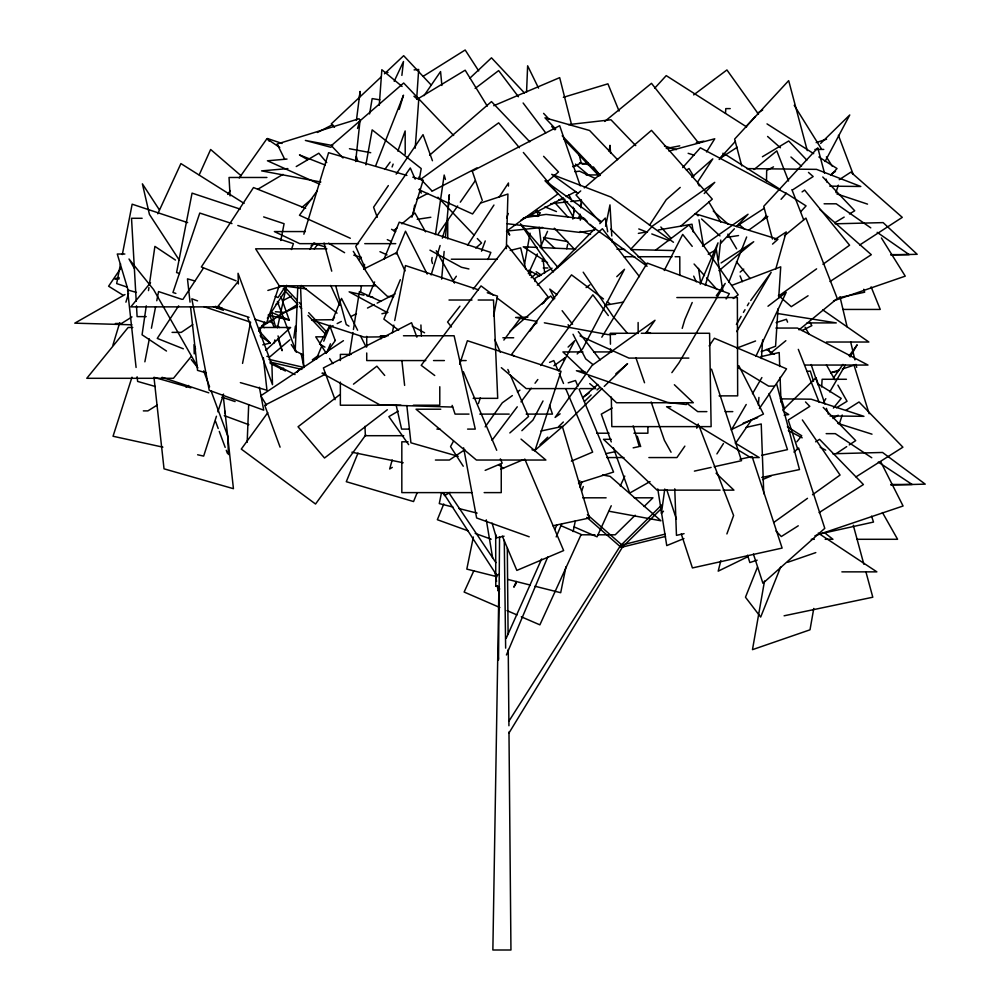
<?xml version="1.0" encoding="UTF-8"?>
<svg xmlns="http://www.w3.org/2000/svg" width="1000" height="1000" viewBox="0 0 1000 1000"><rect width="100%" height="100%" fill="white"/><g stroke="black" fill="none" stroke-linecap="round" stroke-linejoin="round"><path stroke-width="1.5" d="M508.45 186.062L508.45 183L499.062 197.275M498.537 659.95L499.562 537.225M498.85 590.275L492.863 950L510.95 950L508.975 731.988M766.488 181.225L766.675 170.463L773.5 166.875M506.362 248.625L507.925 194.025L481.225 202.838M247.175 442.362L248.675 404.95M297.787 286.988L295.225 350.887L303.55 355.075M526.55 92.263L527.638 65.8L538.55 88.125M580.325 220.212L580.513 215.562M580.837 207.812L581.163 200.062M821.65 386.962L822.125 379.275L846.438 379.275M722.825 156.237L723.012 153.162M725.5 113.225L725.788 108.612L730.225 108.612M758.413 405.213L758.925 397.425M761.438 358.5L762.65 339.812M778 308.863L775.575 346.225L761.188 351.688M778.7 297.962L780.725 266.825L731.787 285.387M416.662 98.837L418.7 69.463L414.1 69.9M379.25 105.337L381.85 69.737L402.062 86.438M415.213 148.175L418.7 100.188L413.95 96.263M448.212 208.538L448.713 202.387M448.963 199.312L449.338 194.7L445.412 237.662M441.637 279.1L444.15 251.475M355.637 161.55L360.1 119.938L357.525 128.438M718.562 260.175L720.763 240.05M499.425 591.763L498.1 590.662L499.75 588.913M359.2 99.15L360.1 91.425L356.425 120.388M401.875 75.4L403.488 61.513L394.188 81.3M293.85 338.05L295.387 326.25L296.35 330.825M609.163 151.425L609.975 145.325L610.612 153.112M664.775 489.012L661.388 513.462L663.487 511.213M146.275 305.837L142.075 334.8L166.488 351.037M148.488 290.6L148.925 287.55M149.375 284.5L154.9 246.388L175.463 260.062M355.7 161.012L356.375 156.438L357.612 160.85M360.55 291.887L361.438 285.775M363.9 268.975L364.575 264.387M432.113 257.512L431.662 260.562L432.488 263.512M435.462 234.6L444.188 175.037L445.425 179.45M349.375 355.3L352.95 332.537M353.438 329.5L359.4 291.562L380.675 301.262M369.6 113.925L372.163 98.6L379.825 99.825M764.513 581.025L752.475 649.663L810.013 629.812L813.763 608.45M524.625 263.738L530.062 233.175M365.887 164.862L372.163 129.863L421.225 168.575L419.312 179.225M413.038 214.213L414.675 205.087M120.538 263.738L116.662 283.587L126.888 286.988M122.325 254.575L132.15 204.188L187.662 222.625M144.863 361.825L149.325 338.925M151.412 328.225L155.575 306.85M156.775 300.738L158.562 291.575L181.925 299.35M242.55 363.4L250.588 322.163L203.837 306.625M280.812 240.512L284.088 223.713L263.637 216.912M392.35 332.75L393.837 325.112M394.738 320.538L405.462 265.562L478.488 289.825M493.612 315.988L497.488 296.137L487.262 292.738M441.45 492.9L439.275 503.6L452.9 507.025M473.35 537.013L466.812 569.113L497.088 576.725M565.975 566.737L560.688 592.712L534.938 586.237M573.138 531.587L575.312 520.887M566.75 248.825L567.663 244.363M572.85 219.1L574.362 208.575M605.588 226.238L609.975 204.887L611.775 235.975M274.212 342.95L274.862 339.913M277.462 327.788L286.6 285.312M720.825 560.65L718.2 571.15L748.088 556.587M392.188 459.975L389.675 468.975L392.3 467.388M498.025 659.05L498.537 658.15M775.775 269L786.237 231.938L774.575 239.675M682.2 328.363L684.825 319.55L692.2 302.5M705.3 285.425L718.025 242.85L700.2 284.037M112.95 345.012L119.663 322.863M125.913 302.175L128.6 293.312M303.863 234.225L328.587 152.688L406.9 175.45M399.2 109.362L403.488 95.188L375.662 165.8M411.912 217.237L423.15 180.175L412.812 177.162M431.15 274.925L440.1 245.525M442.337 238.175L447.713 220.538L447.725 238.912M580.062 487.575L581.95 481.637M131.988 377.2L113.038 436.25L162.887 447.163M216.45 416.25L203.663 456.1L197.625 454.775M217.875 411.812L223.55 394.1M839.362 423.9L842.212 415.012M459.65 364.263L467.4 340.725L561.05 371.312L534.913 450.725L531.987 449.762M478.425 403.612L480.375 397.738M835.913 192.575L838.35 185.162M279 286.3L266.588 323.062L254.887 319.237M291.425 249.537L293.412 243.65L237.812 225.487M581.737 490.863L583.3 486.488M392.088 166.975L393.137 164.088M397.837 151.125L405.15 130.963L405.225 154.225M696.75 428.225L698.3 423.975M726.888 533.938L733.6 515.5L698.863 425.425M481.488 251.188L485.238 240.938M506.637 217.9L508.25 213.5M728.725 282.35L746.65 236.988M757.45 567.2L745.475 597.225L760.675 617.087L780.65 567.038M443.787 503.963L437.362 519.712L467.912 530.775M578.35 218.45L580.112 214.15M358 453.088L346.287 481.7L413.55 501.55L417.062 492.975M368.725 296.212L374.6 281.975M383.988 259.188L399.237 222.175L490.85 252.438L487.912 259.55M317.238 356.9L321.975 345.5M323.75 341.213L330.262 325.525M332.638 319.825L341.525 298.438L357.625 330.238M396.025 254.037L405.5 231.225L427.2 274.075M326.938 352.275L330.462 343.825M400.325 279.713L383.862 319.137L398.7 330.2M516.25 581.45L513.837 587.2L516.287 583.212M506.425 654.975L547.7 557.087M556.2 536.925L561.663 523.975M578.663 483.663L579.875 480.788M620.862 545.312L665.05 534.113M506.2 638.288L541.663 558.938M554.963 529.175L556.862 524.925M199.237 174.825L210.65 149.488L241.038 175.7M528.425 273.725L537.35 253.95M540.538 246.887L547.537 231.35M473.8 570.85L464.125 592.038L499.85 607.513M611.25 505.75L597.062 536.825L574.188 526.925M620.288 485.975L624.8 476.087M157.787 213.8L180.912 163.588L244.088 203.375M529.6 275.262L530.9 272.425M755.825 356.4L786.2 292.325L767.987 306.225M664.25 270.512L682.688 234.412L692.225 246.363M543.013 400.975L532.913 420.138L521.875 430.688M558.862 370.85L574.725 340.725L568.112 347.062M825.05 161.513L849.762 114.963L820.638 143.438M453.488 441.15L450.525 446.6L463.25 466.225M543.75 303.087L545.975 299M330.037 325.262L319.6 344.062L324.95 347.125M333.025 319.887L334.513 317.2M736.4 324.5L741.1 316.425M743.45 312.387L745.013 309.7M747.375 305.663L748.938 302.962M736.663 331.6L771.15 272.387L750.713 300.525M723.475 443.512L716.9 453.913M731.312 430.05L746.213 404.487M752.475 393.713L761.888 377.562M833.4 378.088L842.962 364.387M823.475 402.688L825.825 398.65M829.737 391.912L845.413 365M850.113 356.925L857.175 344.812L849.175 355.825M499.387 586.812L495.775 586.138L497.45 585.625M601.812 337.2L647.225 263.075L729.35 293.663L726.112 298.962M508.85 733.213L622.663 546.788L620.575 545.55M706.575 151.962L714.75 138.775L668.95 151.062M528.513 273.337L530.112 270.8M509.075 720.925L620.513 545.625M178.637 305.863L157.262 338.413L183.325 348.8M182.913 299.363L203.438 268.113M285.763 285.837L278.062 297.562L275.163 296.4M309.7 249.387L313.975 242.887M258.788 331.238L264.775 322.125M267.337 318.225L286.163 289.587L283.263 288.425M649.45 225.3L666.263 199.662L680.225 187.425M697.675 181.962L712.812 158.875L691.862 177.237M467.512 245.275L493.95 205.05M120.887 268.125L108.6 286.212L122.975 295.138M388.338 185.575L373.587 207.213L377.25 217.35M396.138 174.112L423.025 134.662L432.438 160.725M709.137 345.938L714.4 338.25L786.538 368.837L759.362 408.537M735.688 443.125L751.462 420.075M424.012 95.65L440.562 71.575L441.887 85.475M438.3 233.8L457.663 205.963M460.312 202.175L475.275 180.662M452.825 281.288L456.35 276.225M684.862 446.125L676.925 457.562L648.888 457.562M227.675 194.387L230.35 190.6M239.25 177.963L266.85 138.812L279.738 147.45M529.975 330.988L534.475 324.65L537 322.837M485.163 426.9L502.287 402.812L512.362 395.588M563.438 360.15L565.237 357.612L553.913 365.75M646 332.938L655.013 320.262L592.05 365.462L555.087 417.438L560.125 413.825M317.125 190.987L299.475 215.25L350.312 238.263M384.837 169.412L390.138 162.138M267.775 412.65L241.287 449.087L315.538 504.025L365.775 434.938M297.013 372.45L299.75 368.688M326.262 352.975L335.4 340.412M481.388 201.838L472.562 213.962L418.9 189.675M716.325 295.675L725.212 283.438L678.962 362.85L671.862 372.638M314.288 248.962L317.913 244M540.662 365.525L592.863 294.8L608.337 315.587M503.862 340.075L521.625 316.5L497.025 297.962M492.013 440.312L517.263 406.812M521 401.85L531.287 388.2M535.025 383.237L537.825 379.513M622.337 546.487L621.438 547.188M459.913 306.2L447.575 322.025L451.438 326.925M473.212 289.15L507.413 245.325L547.987 296.712L542.3 304.012M622.663 546.788L621.525 546.538M796.838 441.8L801.725 435.75L787.375 426.788M833.388 408.075L841.213 398.4L817.725 383.738M150.538 282.675L130.85 306.875L217.537 306.875L238.212 281.462M191.188 356.525L173.463 378.3L86.788 378.3L128.125 327.488L132.775 327.488M682.688 167.6L700.375 147.812L786.25 193.475L781.05 199.3M762.325 220.263L766.488 215.6M538.288 215.113L540.363 212.812L535.925 211.488M654.737 88.162L666.225 75.625L746.612 126.912M745.95 126.7L755.337 116.45M719.725 158.488L735.375 141.4M719.163 159.488L724.375 153.8L780.125 189.363M830.763 175.387L837.025 168.55L818.875 156.975M800.837 211.6L806.062 205.9L785.312 192.675M579.55 206.163L581.613 203.962M630.6 249.387L652.688 225.875L714.75 182.35L704.237 193.55M720.688 243.363L734.362 228.8M736.475 226.562L748.05 214.237L702.45 246.213M552.837 271.663L595.438 228.113M599.8 223.65L605.262 218.062L607.688 231.788M661.175 508.775L622.4 547.137L621.138 546.337L620.7 545.525L661.688 504.975M635.2 515.225L615.225 534.8L598.05 534.8M644.075 506.512L652.95 497.812L634.212 497.812M782.788 410.175L816 377.688L824.925 403.975M539.987 444.712L547.775 437.15M558.9 426.337L563.337 422M584.475 401.463L591.15 394.963M602 388.575L565.3 424.263L534.75 450.487M604.212 386.413L627.575 363.7L615.825 373.787M616.775 276.675L624.5 269.3L582.688 348.7L577.163 353.975M381.062 77.013L331.312 123.875L334.513 127.275M384.45 73.812L403.675 55.7L431.325 85.175M470 78.062L491.488 57.825L524.45 92.963M265.8 350.3L290.613 327.488L259.938 327.488M772.537 244.112L777.95 239.275L695.075 213.675M793.95 452.088L798.612 447.938L824.788 528.337L762.925 583.288L753.413 554.05M509.825 432.938L528.538 416.525L510.363 375.175M537.3 285.2L602.4 228.75L639.475 276.675M510.025 331.238L550.712 295.963L553.562 299.65M582.712 397.575L597.825 384.462M429.637 155.162L491.488 101.6L529.775 141.812M547.987 181.05L558.488 171.962L543.6 156.325M475.725 248.038L481.562 242.987L477.3 238.525M301.875 207.463L312.35 198.487M580.725 190.925L576.013 194.963L599.725 221.788M584.263 187.9L651.488 130.363L712.3 199.15L680.462 226.4M597.025 389.925L599.375 387.912M289.887 339.8L269.962 356.775L266.887 356.388M718.988 270.65L753.713 241.725L721.1 262.938M359.025 259.5L361.4 257.525M393.525 230.787L397.088 227.825M401.85 223.863L414.938 212.975L425.588 231.85M754.087 169.525L776.812 150.887L788.562 181.025M740.175 272.062L743.763 269.113M784.412 235.763L805.925 218.1L837.262 298.488L799 329.888M770.312 353.438L785.85 340.688M604.763 121.425L651.488 83.325L698.787 143.3M531.175 277.7L536 273.812M339.925 394.575L298.05 426.75L324.513 458.013L387.325 409.75M353.475 384.162L376.875 366.188L384.712 375.45M475.15 88.438L498.65 70.6L518.425 96.762M655.537 250.162L689 224.975L738.188 294.788L733.238 298.512M693.662 94.9L726.925 69.95L758.462 114.15M420.775 179.275L498.65 122.85L519.412 147.738M506.475 231.238L557.975 193.938L523.362 152.475M318.675 355.275L312.362 359.8L316.887 358.825M586.1 287.575L589.875 284.862M517.4 391.962L519.913 390.163M582.788 397.55L589.087 393.025M748.812 230.1L767.837 216.462M802.087 191.912L804.625 190.087L849.587 245.212L822.95 264.3M778.55 296.125L816.6 268.85M773.7 522.487L807.5 498.325M812.513 494.75L840.062 475.05L802.35 419.938M621.688 547.112L621.163 544.938M192.787 324.613L181.287 332.375L172.062 332.375M217.087 308.25L219.65 306.525M686.45 170.238L689 168.512L693.763 176.55M464.812 449.7L449.375 460.037L435.412 460.037M343.438 340.688L260.775 395.8L266.438 405.125M836.4 453.488L846.7 446.625M849.275 444.913L855.7 440.625L823.213 407.388M720.438 158.15L737.212 147.25M737 226L764.112 208.388M792.5 189.95L813.162 176.537L808.487 172.425M839.237 179.688L850.85 172.138L902.275 217.35L859.675 245.012M808.062 295.775L791.287 306.675L778.425 295.375M830 281.525L871.312 254.7L819.887 209.5M788.95 419.575L809.8 406.375L805.525 401.962M832.975 418.488L838.188 415.188M846 410.238L859.025 401.987L902.9 447.188L855.987 476.887M815.638 441.812L819.55 439.338L863.413 484.55L819.112 512.6M798.263 525.8L781.325 536.525L775.975 531.013M423.1 76.35L465.175 50L478.7 70.9M131.988 316.925L121.475 323.488L115.412 323.488M157.088 405.15L147.887 410.887L143.338 410.887M186.012 387.113L188.637 385.475M311.112 245.725L315.075 243.287M262.038 326.337L297.762 304.35M836.4 407.8L847.038 401.275L837.9 385.125M757.412 113.2L762.675 109.987M831.538 173.837L835.475 171.438M417.088 99.3L465.175 70.2L487.275 106.112M762.412 156.75L788.725 140.975L806.812 160.113M834.963 222.613L844.175 217.087M849.45 213.938L854.712 210.775L822.775 177M552.05 268.188L534.788 278.45L534.938 281.488M257.75 189.275L282.975 174.387M296.238 166.55L318.8 153.225L326.763 162.613M398.212 411.15L388.875 416.625L408.663 444.637M450 492.45L444.663 495.588L442.863 493.038M124.987 294.562L74.775 323.162L131.888 324.8M612.163 408L601.3 414.15L611.275 441.925M650.037 481.575L629.663 493.1L613.375 447.775M708.213 254.188L716.338 249.688L722.913 291.212M416.863 199.125L427.788 193.438M431.887 191.312L476.962 167.887M521.138 219.963L563.488 197.95M566.213 196.537L575.775 191.562M276.1 304.113L278.863 302.688M283 300.55L291.275 296.262M317.425 132.475L332.688 124.625M333.038 325.712L330.288 327.125L335.062 340.112M337.175 323.587L341.312 321.475M350.95 316.525L356.463 313.7M367.488 308.05L374.375 304.525M377.137 303.113L395.05 293.925M325.337 374.212L264.713 405.288L280.087 447.163M802.087 330.55L811.85 325.65L810.238 322.987M363.688 269.037L396.662 252.625L405.037 270.988M731.562 429.525L763.462 414.05L738.825 365.7M297.387 306.625L284.662 312.4L275.425 311.75M762.537 479.613L771.012 475.988M493.762 105.712L559.675 77.638L571.4 124.075M572.638 166.7L581.237 163.038L578.962 154.05M549.55 362.388L553.8 360.575L558.05 370.588M485.163 470.375L502.175 463.162L500.35 458.875M500.688 469.263L523.362 459.637M571.388 461.138L592.65 452.113L565.95 389.188M280.712 369.387L283.55 368.188M683.938 538.562L666.75 545.6L657.763 488.9M736.85 348.088L755.562 340.988M743.213 423.125L757.613 417.663M833.538 300.863L905.25 276.15L881.425 237.975M787.775 562.275L815.8 552.6M814.95 535.775L903.075 506L880.812 461.95M816.175 142.6L826.55 139.2M830.625 372.812L839.412 369.95M842.337 368.988L854.038 365.163L869.137 413.7M757.15 560.163L749.837 562.562L747.55 555.2M776.137 322.625L786.45 319.275L787.575 322.15M568.212 382.825L575.513 380.513L577.888 386.238M578.5 483.125L613.562 472.038L579.075 389.1M563.362 97.338L607.913 83.825L619.075 111.062M267.863 290.45L283.85 285.587M119.1 277.512L114.675 278.825L119.225 278.825M381.9 313.775L387.9 312.238M573.162 166.363L577.625 165.263M582.1 164.163L588.062 162.7M510.213 250.45L520.662 247.875L525.737 268.925M621.663 547.25L665.55 536.413M262.787 344.837L270.188 343.05L259.8 331.763M760.975 356.65L779.2 352.537L779.712 366.5M746.038 427.4L761.237 423.975L763.775 493.787M684.062 533.65L676.462 535.363L674.762 488.812M739.938 459.25L752.113 456.55M761.625 455.35L787.475 449.625L769.075 393.537M694.4 471.112L711.125 467.413M714.163 466.737L741.538 460.688L711.513 369.15M818.75 534.175L873.5 522.062L871.562 516.15M838.787 297.75L864.663 292.213L863.775 289.262M540.988 431.012L562.35 426.45L589.5 517.975L552.888 525.788M605.712 453.7L614.862 451.75M633.162 447.85L639.275 446.538L633.138 425.875M504.062 536.2L496.438 537.837L492.062 523.075M784.1 615.8L872.8 597.225L865.875 571.725M761.787 477.45L799.5 469.562L776.663 384.038M830.763 372.738L838.388 371.163M666.263 148.488L679.775 145.85M696.3 142.613L703.8 141.137M638.362 233.375L646.025 232.062M658.3 229.975L692.025 224.213L693.15 231.825M605.05 305.238L623.462 302.1M784.163 415.238L788.737 414.513L783.45 411.238M523.462 217.85L546.087 214.387L584.625 219M594.663 230.087L579.575 232.387L507.137 223.713M727.75 237.213L738.525 235.562M417.25 219.325L430.838 217.275M541.875 261.05L544.938 260.6M568.438 124.612L610.962 119.775L635.737 145.625M807.237 371.425L810.312 371.075L813.525 381.312M574.95 171.7L579.575 171.188L594.825 178.225M550.712 203.738L567.663 201.863M570.75 201.525L581.538 200.325M507.25 230.987L542.638 227.45M384.913 72.713L387.987 72.425M287 159.062L267.438 160.787L319.775 184.25M287.863 168.588L261.588 170.875L320.863 182.013M499.387 574.288L495.775 575.175L496.737 575.638M558.737 199.675L564.875 199.25M527.913 317.1L515.6 317.475L536.775 321.4M615.588 334.35L607.9 334.588L544.35 322.812M832.725 453.762L882.55 452.463L925.225 484.137L890.962 485.037M835.163 223.812L883.125 222.613L917.175 254.3L890.875 254.95M333.312 319.7L311.588 319.95L363.938 337.075L385.662 336.825M814.912 149.425L823.763 149.425M586.163 174.938L600.225 174.938M266.913 177.475L229.037 177.475L230.075 195.912M824.1 203.8L836.225 203.8L870.788 227.875M142.137 218.287L131.525 218.287L136.225 301.25M305.375 231.562L274.387 231.562L299.7 243.65L358.562 243.65M364.762 243.65L395.737 243.65M326.875 248.812L255.613 248.812L279.25 285.8L375.288 285.8L353.288 251.363M124.85 254.025L117.275 254.025L128.4 291.062M890.987 254.625L909.175 254.625L877.175 232.338M623.925 256.725L634.788 256.725M637.888 256.725L672.025 256.725M675.125 256.725L679.788 256.725L679.837 275.462M451.287 259.212L497.325 259.212M543.25 267.962L547.938 267.962M676.838 297.55L737.362 297.55L737.663 395.863L719.05 395.863M449 300.025L472.013 300.025M478.15 300.025L493.5 300.025L497.713 398.338L473.15 398.338M842.925 309.438L880.25 309.438L871.1 286.85M146.188 316.613L137.1 316.613L136.488 305.863M807.025 322.912L836.275 322.912L777.688 313.525M775.875 328.062L797.425 328.062L867.987 365.05L804.875 365.05M638.2 333.275L610.275 333.275L610.45 344.175M641.3 333.275L709.587 333.275L711.125 426.625L611.812 426.625L611.325 397.062M388.113 335.763L380.438 335.763L381.125 338.762M403.462 335.763L454.1 335.763L475.262 429.1L467.587 429.1M325.037 336.825L315.738 336.825L326.337 353.413M502.875 337.775L513.688 337.775M826.425 342.025L868.863 342.025L822.788 309.925M582.9 351.925L562.925 351.925L586.362 374.15M593.663 351.925L612.1 351.925M351.238 354.4L340.363 354.4L340.363 360.562M688.838 358.088L628.913 358.088L580 335.913M425.763 360.562L366.725 360.562L366.725 352.987M433.525 360.562L444.4 360.562M459.938 360.562L466.15 360.562M774.325 386.125L768.625 386.125L737.925 367.575M577.15 388.6L526.188 388.6L501.325 367.675M580.237 388.6L595.675 388.6L589.75 383.612M400.95 405.213L340.363 405.213L340.363 382.113M413.375 405.213L439.787 405.213L439.787 386.737M670.85 406.737L666.575 406.737L750.65 457.562L759.212 457.562L735.188 443.038M440.75 409.212L416.05 409.212L476.413 460.037L545.9 460.037L521.038 439.113M706.875 411.625L697.712 411.625L686.787 403.15M725.175 411.625L732.8 411.625M468.988 414.1L455.075 414.1L452.15 405.387M479.8 414.1L509.175 414.1M526.175 414.1L552.463 414.1L549.55 405.387M409.275 429.1L401.6 429.1L396.138 405.012M436.9 429.1L439.963 429.1M596.688 433.212L609.1 433.212M633.938 433.212L647.9 433.212L647.875 426.975M826.162 433.65L835.3 433.65L871.775 457.762M403.725 435.7L365.363 435.7L364.963 426.325M611.2 439.312L603.513 439.312L657.087 490.138L720.088 490.138M408.038 441.8L401.825 441.8L401.825 492.612L471.737 492.612M606.838 457.562L623.975 457.562M890.85 484.475L912.15 484.475L878.288 462.075M723.162 490.138L733.925 490.138L716.062 473.2M484.162 492.612L501.25 492.612L501.25 464.9M582.7 497.812L606.112 497.812M580.887 534.8L594.938 534.8M811.263 539.288L814.362 539.288M825.2 539.288L832.95 539.288L824.375 532.575M857.087 539.288L897.588 539.288L882.45 512.537M841.875 571.862L876.862 571.862L818.238 533.112M746.75 168.612L816.538 169.363L860.8 186.475L829.775 186.15M780.3 398.85L811.175 399.2L863.938 416.325L829.975 415.938M616.962 249.237L624.688 249.412M630.862 249.562L674.125 250.562M325.112 373.3L322.025 373.2L379.938 404.888L452.725 407.062M393.663 296.625L387.425 296.4L374.963 284.688M537.163 247.413L523.25 246.8L547.525 262.6M540.25 247.55L575.8 249.112M585.1 371.725L576.413 370.725L667.588 402.413L686.413 404.562M219.35 307.787L222.312 308.15M284.637 286.112L306.15 288.888M529.6 214.9L538.8 216.137M543.5 237.45L567.788 241.588M602.525 474.963L610.125 476.362L660.95 520.788L609.237 511.275M332.725 145.575L305.375 140.438L331 147.312M349.45 148.725L370.725 152.713M351.912 452.212L403.175 462.762M579.55 162.75L590.188 165.037M468.925 268.962L461.5 267.288L429.95 250.15M363.963 295.188L349.125 291.825L387.537 312.675M366.925 295.863L372.85 297.213M268.938 359.363L303.9 367.438M301.863 369.4L269.938 362.025L295.038 374.588M268.075 315.087L289.2 320.05L280.975 296.65M458.95 508.55L477.125 513.125M507.688 579.388L530.4 585.1M580.15 231.462L590.575 234.412M194.862 280.963L187.475 278.85L190.037 302.125M136.425 292.438L127.562 289.9L136.088 367.463M206.388 372.912L197.525 370.375L190.538 306.775M240.362 382.625L266.95 390.238L263.363 357.65M458.188 456.325L410.925 442.8L406.838 405.575M190.9 387.863L153.975 377.3L164.025 468.825L233.438 488.688L223.388 397.163M155.338 386.5L137.625 381.425L137.113 376.775M313.888 243.588L325.712 247.025M353.787 255.188L361.175 257.337M664.475 146L676.312 149.662M688.15 153.312L694.075 155.15M837.812 423.375L872 434.175M231.962 223.575L199.775 213.062L172.95 292.475L175.875 293.425M215.387 306.337L249.037 317.325M836.85 193.912L867.537 204.125M240.263 209.15L192.062 193.125L176.575 272.538L179.5 273.512M162.062 377.3L208.8 392.837M221.95 397.2L235.1 401.575M282.05 143.45L267.438 138.5L269.062 141.1M529.2 536.788L476.625 517.975L463.612 447.812M475.175 533.4L491.175 539.2M197.562 300.875L191.825 298.788L209.237 390.312L263.725 410.163L259.375 387.287M213.337 306.625L223.375 310.287M224.275 415.65L248.863 424.712M638.775 228.95L647.45 232.275M651.787 233.938L669.112 240.6M325.3 165.075L299.475 154.938L307.413 159.588M305.613 208.337L253.5 187.562L201.337 266.975L236.075 280.825M646.55 331.688L650.825 333.425M544.925 206.887L556.462 211.575M561.163 525.775L581.175 534.45L539.875 624.85L521.287 616.8M507 610.612L517 614.938M271.137 312.2L289.2 320.05M379.963 251.688L387.025 254.875M387.3 239.625L391.525 241.637M270.15 363.288L285.413 370.975M788.35 430.588L802.188 437.837M820.175 447.275L825.7 450.175M391.55 229.3L395.662 231.525M412.225 326.087L424.575 332.788M528.775 270.225L539.663 276.15M328.587 243.188L344.613 252.7M348.938 326.138L346.262 324.55L335.763 286M269.1 321L273.038 323.438M276.975 325.887L279.6 327.512M766.562 349.438L774.412 354.363M767.013 123.888L813.688 153.663M536.15 271.737L541.35 275.05M622.45 545.638L621.138 545.112L620.55 546.925L586.838 517.35M673.45 242.262L610.962 197.062L551.725 174.325L577.975 193.3M601.213 221.425L544.963 180.75L589.587 224.65L647.087 266.238M260.163 335.737L270.188 343.05M603.5 298.95L571.525 274.862L511.688 354.275L514.15 356.125M607.188 301.737L609.65 303.587M493.338 295.175L481.037 285.912L421.2 365.325L434.738 375.513M498.65 464.762L503.575 468.475M301.212 285.413L337.05 313.15M557 294.725L549.788 289.088L554.725 298.675M592.913 364.525L585.7 358.888L573.025 334.25M575.487 164.1L588.5 175.05M738.9 224.3L744.762 229.288M587.388 514.7L622.263 545.3M767.588 136.463L780.438 147.762M790.95 157.012L801.475 166.262M713.263 211.038L728.45 224.4M695.8 213.7L698.1 215.812M701.55 218.988L719.963 235.9M543.713 238.025L554.875 248.4M674.362 384.738L693.325 402.738L616.5 402.738L588.6 376.275M262.075 325.513L264.288 327.663M610.725 229.15L646.65 264.488M583.7 217.987L586.962 221.2M590.225 224.412L593.488 227.625M617.612 159.713L589.587 130.488L544.963 117.812L555.737 129.05M562.2 135.8L599.913 175.138M551.725 126.512L554.963 129.875M563.575 138.875L599.138 175.963M554.3 228.212L574.775 249.562M453.663 135.488L403.675 83.012L331.312 145.662L343.013 157.95M418.812 177.1L431.575 190.5M437.95 197.2L474.113 235.175M543.6 113.362L548.913 119.038M284.15 286.438L296.962 300.125M299.088 302.413L301.225 304.7M308.688 312.675L326.825 332.075M284.55 290.325L297.35 304.012M299.488 306.3L301.625 308.575M308.025 315.425L325.087 333.675M554.438 202.213L567.9 217.037M660.837 226.988L671.237 238.55M694.087 264.012L704.488 275.587M706.562 277.9L716.95 289.475M627.438 333.263L613.2 316.663L583.2 272.188M521.512 224.925L558.15 267.6M736.438 261.75L750.125 278.525M191.262 359.588L197.887 367.812M593.387 166.9L600.15 175.463M562.125 310.7L572.575 324.225M578.288 331.6L600.15 359.862M523.125 103L545.725 132.9M520.487 223.75L553.05 272.038M448.988 492.975L495.938 562.663M291.25 344.588L296.325 352.15L277.387 301.488M159.375 209.862L142.387 183.825L149.438 214.412L179.163 259.975M443.325 492.912L496.637 575.15M329.588 358.512L332.85 363.612M794.212 105.312L821.45 148.95M826.4 156.888L832.175 166.137M697.738 183.238L699.312 185.925M708.838 201.988L720.738 222.075M727.875 234.125L736.612 248.863M564.012 201L574.025 218.287M197.288 366.3L153.6 289.587L129.012 259L134.375 268.425M805.125 327.262L808.938 334M826.462 364.95L834.85 379.75M436.238 250.738L454.487 283.1M671.062 452.238L664.4 440.325L651.15 401.95M568.763 194.725L571 198.825M507.587 231.062L509.688 235.1L507.587 230.925M568.1 324.675L569.513 327.413M360.425 335.763L366.025 346.825M360.438 121.538L359.062 118.737L277.162 144.012L284.762 159.388M330.7 285.438L339.725 305.212M693.7 276.137L696.237 281.825M494.7 339.525L500.337 352.362M507.863 369.475L509.113 372.325M415.175 179.163L410.3 167.963L355.725 246.4L365.462 268.8M419.438 188.962L421.262 193.175M559.263 373.45L563.513 383.462M524.788 459.025L563.638 550.562L516.85 570.413L502.287 536.087M463.325 371.637L496.712 450.288M798.312 349.363L819.2 402.375M791.912 189.65L803.662 219.788M740.1 275.912L742.337 281.663M768.625 349.125L769.75 352M838.413 135.325L853.188 174.3M247.763 317.838L272.488 384.663L271.925 364.812L238.05 273.288L238.363 283.975M195.6 349.075L193.988 344.725L194.237 353.888M203.663 370.875L209.575 386.85M211.188 391.213L227.85 436.25L228.375 454.575M215.512 421.238L218.2 428.5M219.275 431.4L225.188 447.388M226.262 450.288L227.338 453.2M416.875 337.175L411.575 322.738L323.387 367.938L335.062 399.7M635.875 357.663L644.538 382.75M269.375 313.938L273.95 327.175M278.012 338.938L282.087 350.712L278.038 335.9M580.237 185.8L559.675 125.7L472.262 171.125L482.287 200.438M826.413 408.363L828.388 414.212M811.137 364.525L818.075 384.975M752.588 458.025L782.125 548.075L692.412 567.938L681.275 533.987M666.75 489.7L676.438 519.225M637.288 436.25L640.688 446.587M780.65 396.812L784.45 408.5M788.263 420.2L797.788 449.425M573.138 207.162L574.375 211.675M271.55 312.2L275.6 327.013M324.062 242.987L331.725 271.163M853.275 525.212L863.85 564.225M824.513 173.15L817.788 147.838L763.737 206.312L772.45 239.062M826.1 179.112L826.888 182.087M807.275 150.6L788.675 80.625L734.625 139.1L741.75 165.9M224.625 410.825L225.35 413.85M840 296.863L847.113 326.875M850.662 341.875L854.925 359.888M855.987 364.387L856.7 367.388M301.137 353.75L304.012 367.5M698.95 219.788L703.475 245.837M486.3 519.85L492.713 558.337M495.025 572.188L496.562 581.425M497.337 586.038L498.1 590.662M698.525 268.4L700.763 283.65M537.175 210.387L537.913 216.488M539.2 227.175L541.763 248.55M543.05 259.225L544.7 272.962M401.887 360.588L404.625 385.4M260.125 328.175L261.15 337.488M611.95 239.088L612.137 242.188M420.913 324.988L421.375 335.913M300.538 286.188L303.725 366.938M780.1 377.362L781.012 402.175M610.525 348.837L610.575 351.95M504.275 540.35L505.65 648.125M507.312 548.225L508.088 633.875M508.237 649.45L508.925 725.75M638.125 322.512L638.162 333.438M495.688 534.562L495.775 586.138M366.725 336.35L366.725 346.938"/></g></svg>
